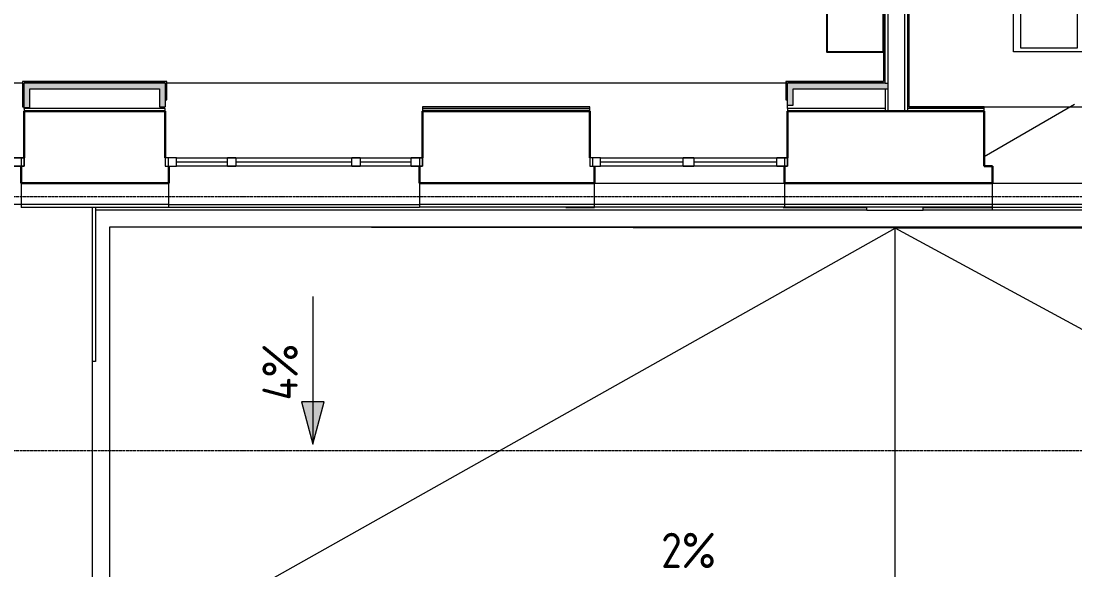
# Model space of a CAD drawing. Header units: millimetres. Extents: x -42533 to 645315, y 3457 to 82611.
# Drawn here: x 168623 to 176084, y 30644 to 34533 of the extents above; entities that cross this region are included whole.
import ezdxf

# ---------------------------------------------------------------- set-up
doc = ezdxf.new("R2010")
doc.units = ezdxf.units.MM
doc.linetypes.add('ADSK_Линия сетки', pattern=[25, 20, -2.5, 0, -2.5])
for name, color, linetype, lineweight in [('_ Окна', 7, 'Continuous', 9), ('Крыша', 7, 'Continuous', 9), ('Окна', 7, 'Continuous', 9), ('Оси', 253, 'Continuous', 9), ('Перекрытие', 7, 'Continuous', 18), ('Размеры', 7, 'Continuous', 9), ('Стены внутренние', 7, 'Continuous', 18), ('Стены наружные', 7, 'Continuous', 18), ('Стены несущие', 7, 'Continuous', 30), ('Стены отделка', 7, 'Continuous', 30), ('Стены перегородки', 7, 'Continuous', 30), ('Стены штриховка', 7, 'Continuous', 9), ('Узлы', 7, 'Continuous', 18), ('ШТРИХОВКА', 252, 'Continuous', 15)]:
    doc.layers.add(name, color=color, linetype=linetype, lineweight=lineweight)
doc.layers.add('ЭОМ_Лотки рабочие', color=5, linetype='Continuous')
doc.styles.add('GOST Common_1', font='GOST_Common.ttf', dxfattribs={"width": 0.9, "height": 250})

# ---------------------------------------------------------------- blocks, each defined once
blk = doc.blocks.new('Тх 2 этаж')
at = {"color": 252, "linetype": 'Continuous', "lineweight": 5, "true_color": 0x939598}
for p, q in [((31685.8, 831.8), (31685.8, 1379.7)), ((32885.8, 831.8), (31685.8, 831.8))]:
    blk.add_line(p, q, dxfattribs=at)
blk.add_lwpolyline([(31737, 858.2), (31737, 1358.2), (32137, 1358.2), (32137, 858.2)], close=True, dxfattribs=at)
at = {"color": 252, "true_color": 0x939598}
blk.add_lwpolyline([(30363.8, 1181.8), (30363.8, 831.8), (30763.8, 831.8), (30763.8, 1181.8), (30363.8, 1181.8)], dxfattribs=at)
blk = doc.blocks.new('План 2 этажа')
at = {"layer": 'Размеры'}
blk.add_hatch(color=8, dxfattribs=at).paths.add_polyline_path([(21034.146, 377.374), (21115.004, 677.247), (20954.235, 677.501)])
at = {"layer": 'Стены внутренние'}
for points in [[(19714.245, 2896.931), (19990.499, 2896.931), (19990.499, 2936.931), (18990.497, 2936.931), (18990.497, 2896.931), (19030.497, 2896.931)], [(25086.357, 2896.931), (25106.357, 2896.931), (25106.357, 2936.931), (24395.495, 2936.931), (24395.495, 2896.931), (24948.667, 2896.931)], [(19030.497, 2762.931), (19030.497, 2896.931), (18990.497, 2896.931), (18990.497, 2762.931)], [(19950.499, 2768.931), (19990.499, 2768.931), (19990.499, 2896.931), (19950.499, 2896.931)], [(24425.224, 2779.274), (24435.495, 2779.274), (24435.495, 2896.931), (24395.495, 2896.931), (24395.495, 2779.274)]]:
    blk.add_hatch(color=8, dxfattribs=at).paths.add_polyline_path(points)
at = {"layer": '_ Окна', "color": 8, "lineweight": 18}
for p, q in [((18910.497, 2406.931), (18990.497, 2406.931)), ((18990.497, 2406.931), (18990.497, 2346.931)), ((20070.499, 2406.931), (19990.499, 2406.931)), ((19990.499, 2406.931), (19990.499, 2346.931)), ((20070.499, 2346.931), (20070.499, 2406.931)), ((20430.499, 2346.931), (20430.499, 2406.931)), ((20430.499, 2406.931), (20490.499, 2406.931)), ((20490.499, 2406.931), (20490.499, 2346.931)), ((21310.499, 2346.931), (21310.499, 2406.931)), ((21310.499, 2406.931), (21370.499, 2406.931)), ((21370.499, 2406.931), (21370.499, 2346.931)), ((21730.499, 2346.931), (21730.499, 2406.931)), ((21730.499, 2406.931), (21810.499, 2406.931)), ((21810.499, 2406.931), (21810.499, 2346.931)), ((23071.495, 2406.931), (22995.495, 2406.931)), ((22995.495, 2406.931), (22995.495, 2346.931)), ((23071.495, 2346.931), (23071.495, 2406.931)), ((23657.495, 2346.931), (23657.495, 2406.931)), ((23657.495, 2406.931), (23733.495, 2406.931)), ((23733.495, 2406.931), (23733.495, 2346.931)), ((24319.495, 2346.931), (24319.495, 2406.931)), ((24319.495, 2406.931), (24395.495, 2406.931)), ((24395.495, 2406.931), (24395.495, 2346.931)), ((25787.994, 2346.931), (25787.994, 2416.931)), ((18990.497, 2346.931), (18910.497, 2346.931)), ((19990.499, 2346.931), (20070.499, 2346.931)), ((20490.499, 2346.931), (20430.499, 2346.931)), ((21370.499, 2346.931), (21310.499, 2346.931)), ((21810.499, 2346.931), (21730.499, 2346.931)), ((22995.495, 2346.931), (23071.495, 2346.931)), ((23733.495, 2346.931), (23657.495, 2346.931)), ((24395.495, 2346.931), (24319.495, 2346.931)), ((25787.994, 2346.931), (25792.994, 2346.931))]:
    blk.add_line(p, q, dxfattribs=at)
at = {"layer": '_ Окна', "color": 8}
for p, q in [((18970.497, 2406.931), (18970.497, 2346.931)), ((20010.499, 2406.931), (20010.499, 2346.931)), ((21790.499, 2406.931), (21790.499, 2346.931)), ((23015.495, 2406.931), (23015.495, 2346.931)), ((24375.495, 2406.931), (24375.495, 2346.931)), ((20430.499, 2376.931), (20070.499, 2376.931)), ((21310.499, 2376.931), (20490.499, 2376.931)), ((21730.499, 2376.931), (21370.499, 2376.931)), ((23657.495, 2376.931), (23071.495, 2376.931)), ((24319.495, 2376.931), (23733.495, 2376.931))]:
    blk.add_line(p, q, dxfattribs=at)
at = {"layer": 'Крыша', "color": 8}
for p, q in [((25157.214, 1908.156), (19595.653, 1916.931)), ((19673.859, -1176.873), (25157.214, 1908.156)), ((25157.214, 1908.156), (30926.525, 1916.931)), ((25157.214, -1706.854), (25157.214, 1908.156)), ((30926.525, -1217.873), (25157.214, 1908.156))]:
    blk.add_line(p, q, dxfattribs=at)
at = {"layer": 'Окна', "color": 8}
for p, q in [((18990.497, 2406.931), (18910.497, 2406.931)), ((18990.497, 2346.931), (18990.497, 2406.931)), ((20070.499, 2406.931), (19990.499, 2406.931)), ((19990.499, 2406.931), (19990.499, 2346.931)), ((20070.499, 2406.931), (20430.499, 2406.931)), ((20490.499, 2406.931), (20430.499, 2406.931)), ((20490.499, 2406.931), (21310.499, 2406.931)), ((21370.499, 2406.931), (21310.499, 2406.931)), ((21370.499, 2406.931), (21730.499, 2406.931)), ((21810.499, 2406.931), (21730.499, 2406.931)), ((21810.499, 2346.931), (21810.499, 2406.931)), ((23071.495, 2406.931), (22995.495, 2406.931)), ((22995.495, 2406.931), (22995.495, 2346.931)), ((23071.495, 2406.931), (23657.495, 2406.931)), ((23733.495, 2406.931), (23657.495, 2406.931)), ((23733.495, 2406.931), (24319.495, 2406.931)), ((24395.495, 2406.931), (24319.495, 2406.931)), ((24395.495, 2346.931), (24395.495, 2406.931)), ((18910.497, 2346.931), (18990.497, 2346.931)), ((19990.499, 2346.931), (20070.499, 2346.931)), ((20430.499, 2346.931), (20070.499, 2346.931)), ((20430.499, 2346.931), (20490.499, 2346.931)), ((21310.499, 2346.931), (20490.499, 2346.931)), ((21310.499, 2346.931), (21370.499, 2346.931)), ((21730.499, 2346.931), (21370.499, 2346.931)), ((21730.499, 2346.931), (21810.499, 2346.931)), ((22995.495, 2346.931), (23071.495, 2346.931)), ((23657.495, 2346.931), (23071.495, 2346.931)), ((23657.495, 2346.931), (23733.495, 2346.931)), ((24319.495, 2346.931), (23733.495, 2346.931)), ((24319.495, 2346.931), (24395.495, 2346.931))]:
    blk.add_line(p, q, dxfattribs=at)
at = {"layer": 'Оси', "color": 8, "linetype": 'ADSK_Линия сетки'}
for p, q in [((-9428.371, 2133.7), (43381.868, 2133.7)), ((-9428.371, 333.7), (50898.627, 333.7))]:
    blk.add_line(p, q, dxfattribs=at)
at = {"layer": 'Перекрытие', "color": 8}
for p, q in [((18978.61, 2936.931), (16796.555, 2936.931)), ((24383.648, 2936.931), (20002.499, 2936.931)), ((18990.497, 2756.931), (18990.497, 2762.931)), ((19980.495, 2768.931), (19980.495, 2756.751)), ((24395.495, 2756.931), (24395.495, 2779.274)), ((18970.497, 2056.931), (18968.77, 2056.931)), ((19475.653, -1846.854), (19475.653, 2056.931))]:
    blk.add_line(p, q, dxfattribs=at)
at = {"layer": 'Размеры', "color": 8, "lineweight": 20}
blk.add_line((21035.798, 1424.085), (21034.146, 377.374), dxfattribs=at)
at = {"layer": 'Размеры', "color": 8}
for p, q in [((21115.004, 677.247), (20954.235, 677.501)), ((20954.235, 677.501), (21034.146, 377.374)), ((21034.146, 377.374), (21115.004, 677.247))]:
    blk.add_line(p, q, dxfattribs=at)
at = {"layer": 'Стены внутренние', "color": 8}
for p, q in [((30926.525, 1916.931), (19595.653, 1916.931)), ((19595.653, 1916.931), (19595.653, -1706.854))]:
    blk.add_line(p, q, dxfattribs=at)
at = {"layer": 'Стены наружные', "color": 8}
for p, q in [((25787.994, 2768.931), (27227.994, 2768.931)), ((23030.495, 2226.931), (24369.495, 2226.931)), ((25847.994, 2226.931), (27167.994, 2226.931)), ((18970.497, 2076.931), (17195.497, 2076.931)), ((19495.653, 2056.931), (19495.653, 963.407)), ((24957.214, 2036.931), (19495.653, 2036.931)), ((20014.499, 2056.931), (21790.499, 2056.931)), ((20015.499, 2076.931), (21790.499, 2076.931)), ((24375.495, 2076.931), (23030.495, 2076.931)), ((24375.495, 2056.931), (23030.495, 2056.931)), ((31034.426, 2036.931), (25357.214, 2036.931)), ((27167.994, 2076.931), (25847.994, 2076.931)), ((25847.994, 2056.931), (27167.994, 2056.931)), ((25847.994, 2036.931), (25847.994, 2056.931)), ((19495.653, 963.407), (19475.653, 963.407))]:
    blk.add_line(p, q, dxfattribs=at)
at = {"layer": 'Стены несущие', "color": 8}
for p, q in [((18990.497, 2736.931), (18990.497, 2406.931)), ((19990.499, 2736.931), (18990.497, 2736.931)), ((19990.499, 2406.931), (19990.499, 2736.931)), ((21810.499, 2736.931), (21810.499, 2406.931)), ((22995.495, 2736.931), (21810.499, 2736.931)), ((22995.495, 2406.931), (22995.495, 2736.931)), ((25787.994, 2736.931), (24395.495, 2736.931)), ((24395.495, 2736.931), (24395.495, 2406.931)), ((25787.994, 2346.931), (25787.994, 2736.931)), ((18970.497, 2346.931), (18970.497, 2226.931)), ((20015.499, 2226.931), (20015.499, 2346.931)), ((21790.499, 2346.931), (21790.499, 2226.931)), ((23030.495, 2226.931), (23030.495, 2346.931)), ((24375.495, 2346.931), (24375.495, 2226.931)), ((25847.994, 2346.931), (25787.994, 2346.931)), ((25847.994, 2226.931), (25847.994, 2346.931)), ((20015.499, 2226.931), (18970.497, 2226.931)), ((23030.495, 2226.931), (21790.499, 2226.931)), ((25847.994, 2226.931), (24375.495, 2226.931))]:
    blk.add_line(p, q, dxfattribs=at)
at = {"layer": 'Стены отделка', "color": 8, "lineweight": 9}
for p, q in [((25246.357, 8686.342), (25246.357, 2736.931)), ((25074.357, 8223.342), (25074.357, 2948.931)), ((25086.357, 2936.931), (25086.357, 8235.342)), ((25258.357, 2768.931), (25258.357, 8235.342)), ((18978.497, 2946.931), (18978.497, 2768.931)), ((20000.499, 2948.931), (18980.497, 2948.931)), ((19990.499, 2936.931), (18990.497, 2936.931)), ((18990.497, 2762.931), (18990.497, 2936.931)), ((19990.499, 2936.931), (19990.499, 2768.931)), ((20002.499, 2816.931), (20002.499, 2946.931)), ((24383.495, 2946.931), (24383.495, 2816.931)), ((25074.357, 2948.931), (24385.495, 2948.931)), ((25086.357, 2936.931), (24395.495, 2936.931)), ((24395.495, 2779.274), (24395.495, 2936.931)), ((19030.497, 2896.931), (19950.499, 2896.931)), ((19030.497, 2762.931), (19030.497, 2896.931)), ((19950.499, 2896.931), (19950.499, 2768.931)), ((24435.495, 2779.274), (24435.495, 2896.931)), ((24435.495, 2896.931), (25086.357, 2896.931)), ((25086.357, 2896.931), (25086.357, 2736.931)), ((18978.497, 2768.931), (18990.497, 2768.931)), ((18990.497, 2762.931), (19030.497, 2762.931)), ((19950.499, 2768.931), (19990.499, 2768.931)), ((19990.499, 2816.931), (20002.499, 2816.931)), ((21810.499, 2768.931), (21810.499, 2736.931)), ((22995.495, 2768.931), (21810.499, 2768.931)), ((22995.495, 2736.931), (22995.495, 2768.931)), ((24383.495, 2816.931), (24395.495, 2816.931)), ((24395.495, 2779.274), (24435.495, 2779.274)), ((25787.994, 2768.931), (25258.357, 2768.931)), ((25787.994, 2736.931), (25787.994, 2768.931)), ((19990.499, 2756.931), (18990.497, 2756.931)), ((18990.497, 2756.931), (18990.497, 2736.931)), ((19990.499, 2736.931), (19990.499, 2756.931)), ((22959.495, 2756.931), (22995.495, 2756.931)), ((25086.357, 2756.931), (24395.495, 2756.931)), ((24395.495, 2756.931), (24395.495, 2736.931)), ((25764.493, 2756.931), (25246.357, 2756.931)), ((18970.497, 2226.931), (18970.497, 2056.931)), ((20015.499, 2226.931), (20015.499, 2226.931)), ((20015.499, 2056.931), (20015.499, 2226.931)), ((21790.499, 2226.931), (21790.499, 2056.931)), ((23030.495, 2226.931), (23030.495, 2226.931)), ((23030.495, 2055.931), (23030.495, 2226.931)), ((24375.495, 2226.931), (24375.495, 2056.931)), ((25847.994, 2056.931), (25847.994, 2226.931)), ((20015.499, 2076.931), (18970.497, 2076.931)), ((18970.497, 2056.931), (20014.499, 2056.931)), ((23030.495, 2076.931), (21790.499, 2076.931)), ((23030.495, 2056.931), (21790.499, 2056.931)), ((22825.364, 2056.931), (22825.364, 2055.931)), ((22825.364, 2055.931), (23030.495, 2055.931)), ((24364.922, 2056.931), (24364.922, 2055.931)), ((24364.922, 2055.931), (24957.214, 2055.931)), ((25847.994, 2076.931), (24375.495, 2076.931)), ((25847.994, 2056.931), (24375.495, 2056.931)), ((24957.214, 2036.931), (24957.214, 2056.931)), ((24957.214, 2036.931), (25357.214, 2036.931)), ((25357.214, 2036.931), (25357.214, 2055.931)), ((25357.214, 2055.931), (25847.994, 2055.931))]:
    blk.add_line(p, q, dxfattribs=at)
at = {"layer": 'Стены перегородки', "color": 8, "lineweight": 18}
for p, q in [((25106.357, 8686.342), (25106.357, 2736.931)), ((25226.357, 2736.931), (25226.357, 8686.342))]:
    blk.add_line(p, q, dxfattribs=at)
at = {"layer": 'Стены штриховка', "color": 8}
for p, q in [((25256.357, 2766.931), (25256.357, 8650.342)), ((25076.357, 8225.342), (25076.357, 2946.931)), ((18980.497, 2948.931), (18978.497, 2948.931)), ((18978.497, 2948.931), (18978.497, 2946.931)), ((18978.497, 2946.931), (20002.499, 2946.931)), ((18980.497, 2948.931), (18980.497, 2768.931)), ((20000.499, 2816.931), (20000.499, 2948.931)), ((20002.499, 2948.931), (20000.499, 2948.931)), ((20002.499, 2946.931), (20002.499, 2948.931)), ((24385.495, 2948.931), (24383.495, 2948.931)), ((24383.495, 2948.931), (24383.495, 2946.931)), ((24383.495, 2946.931), (25076.357, 2946.931)), ((24385.495, 2948.931), (24385.495, 2816.931)), ((25086.357, 2936.931), (25106.357, 2936.931)), ((25086.357, 2896.931), (25106.357, 2896.931)), ((22995.495, 2766.931), (21810.499, 2766.931)), ((25787.994, 2766.931), (25256.357, 2766.931)), ((21810.499, 2756.931), (22959.495, 2756.931)), ((25787.994, 2756.931), (25764.493, 2756.931))]:
    blk.add_line(p, q, dxfattribs=at)
at = {"layer": 'Узлы', "color": 8}
blk.add_line((25787.994, 2416.931), (26428.853, 2786.931), dxfattribs=at)
at = {"layer": 'ЭОМ_Лотки рабочие'}
blk.add_blockref('Тх 2 этаж', (-5689.424, 2325.176), dxfattribs=at)
at = {"layer": 'Размеры', "color": 8, "lineweight": 20, "insert": (20678.265, 688.325), "char_height": 250, "width": 509.88567, "attachment_point": 1, "rotation": 90, "line_spacing_factor": 1.022761, "style": 'GOST Common_1'}
blk.add_mtext('4%', dxfattribs=at)
at = {"layer": 'Размеры', "color": 8, "lineweight": 20, "insert": (23501.534, -249.5), "char_height": 250, "width": 482.732, "attachment_point": 1, "line_spacing_factor": 1.022761, "style": 'GOST Common_1'}
blk.add_mtext('2%', dxfattribs=at)

msp = doc.modelspace()

# ---------------------------------------------------------------- block references
at = {"layer": 'ШТРИХОВКА'}
msp.add_blockref('План 2 этажа', (149653.4, 31156.8), dxfattribs=at)

doc.saveas('drawing.dxf')
